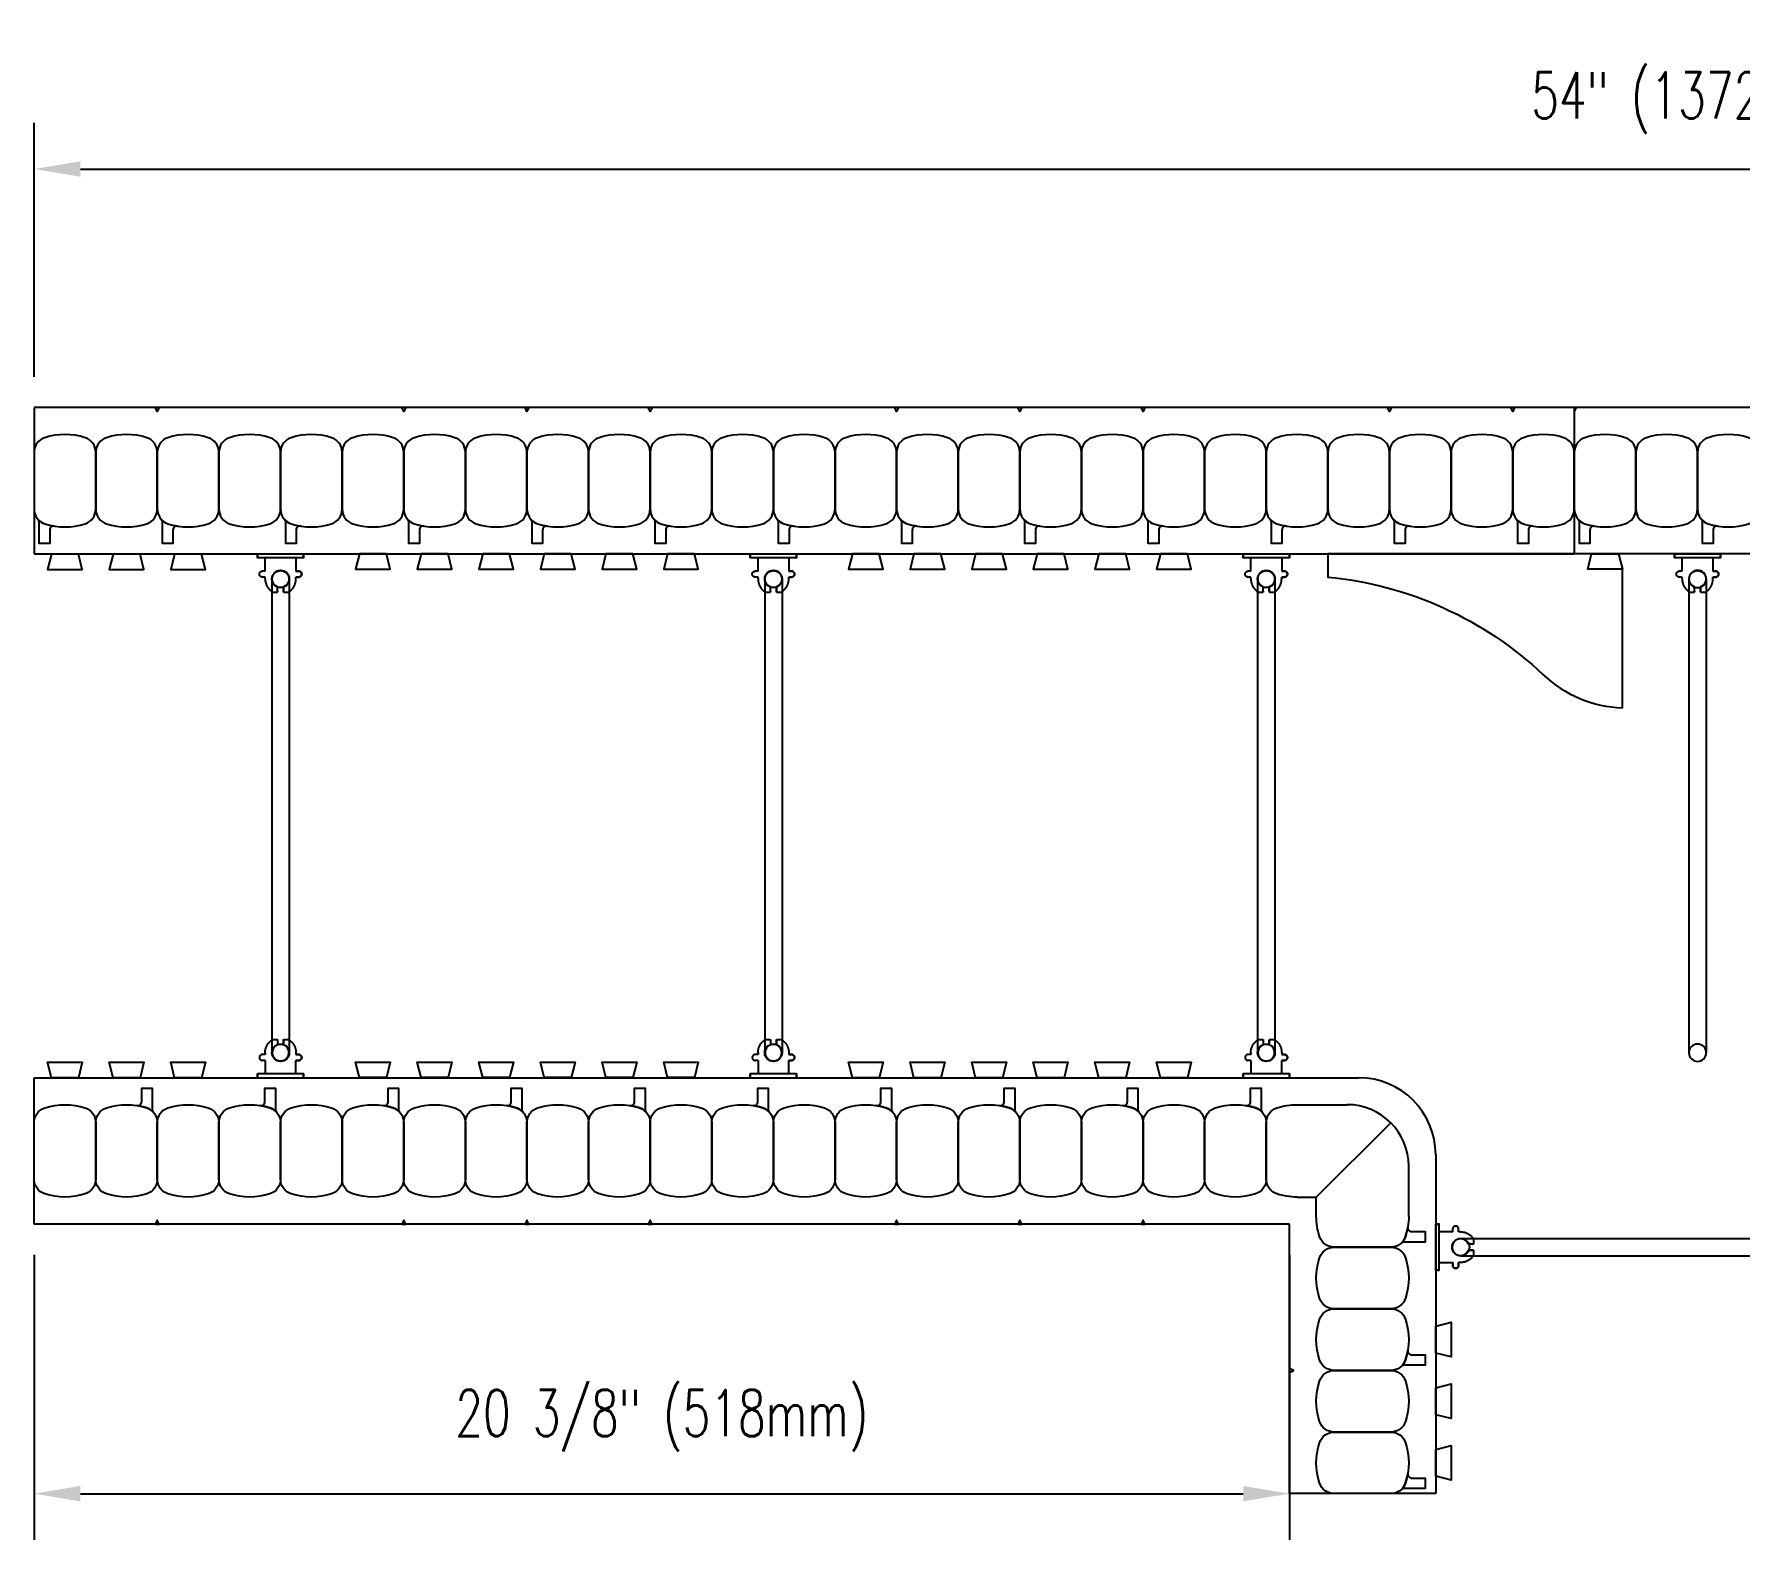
# Model space of a CAD drawing. Header units: inches. Extents: x 253.3 to 307.3, y 84 to 149.7.
# Drawn here: x 253.33 to 281.02, y 125.25 to 149.68 of the extents above; entities that cross this region are included whole.
import ezdxf

# ---------------------------------------------------------------- set-up
doc = ezdxf.new("R2010")
doc.units = ezdxf.units.IN
doc.header["$MEASUREMENT"] = 0
for name, color, linetype in [('line25', 2, 'Continuous'), ('LINE50', 5, 'Continuous'), ('LINE9', 9, 'Continuous'), ('TEXT', 4, 'Continuous')]:
    doc.layers.add(name, color=color, linetype=linetype)
doc.styles.add('DIM', font='romans.shx', dxfattribs={"width": 0.7})
doc.dimstyles.new('ext_8', dxfattribs={"dimscale": 8, "dimtxt": 0.09375, "dimasz": 0.09375, "dimexe": 0.09375, "dimexo": 0.0625, "dimgap": 0.0625, "dimtad": 1, "dimdec": 1, "dimzin": 3, "dimdsep": 46, "dimlunit": 4, "dimtxsty": 'DIM', "dimcen": 0.09, "dimdle": 0.09375, "dimclrt": 4, "dimadec": 0, "dimazin": 0, "dimtfac": 1, "dimtdec": 1, "dimtmove": 2, "dimatfit": 3, "dimfxl": 0, "dimfrac": 2, "dimtolj": 1, "dimtzin": 0, "dimarcsym": 0})

# ---------------------------------------------------------------- blocks, each defined once
blk = doc.blocks.new('*D17')
at = {"layer": 'Defpoints', "color": 0}
for p in [(253.335, 130.371), (273.71, 130.371), (273.71, 125.996)]:
    blk.add_point(p, dxfattribs=at)
at = {"layer": 'TEXT', "color": 0, "lineweight": -2}
for p, q in [((253.335, 129.871), (253.335, 125.246)), ((273.71, 129.871), (273.71, 125.246)), ((254.085, 125.996), (272.96, 125.996))]:
    blk.add_line(p, q, dxfattribs=at)
at = {"layer": 'TEXT', "color": 0}
for points in [[(254.085, 126.121), (254.085, 125.871), (253.335, 125.996)], [(272.96, 126.121), (272.96, 125.871), (273.71, 125.996)]]:
    blk.add_solid(points, dxfattribs=at)
at = {"layer": 'TEXT', "color": 4, "insert": (263.522, 127.179), "char_height": 0.75, "attachment_point": 5, "style": 'DIM'}
blk.add_mtext('\\A1;20 3/8" (518mm)', dxfattribs=at)
blk = doc.blocks.new('*D18')
at = {"layer": 'Defpoints', "color": 0}
for p in [(307.335, 147.492), (253.335, 143.621), (307.335, 143.621)]:
    blk.add_point(p, dxfattribs=at)
at = {"layer": 'TEXT', "color": 0, "lineweight": -2}
for p, q in [((253.335, 144.121), (253.335, 148.242)), ((307.335, 144.121), (307.335, 148.242)), ((254.085, 147.492), (306.585, 147.492))]:
    blk.add_line(p, q, dxfattribs=at)
at = {"layer": 'TEXT', "color": 0}
for points in [[(254.085, 147.617), (254.085, 147.367), (253.335, 147.492)], [(306.585, 147.617), (306.585, 147.367), (307.335, 147.492)]]:
    blk.add_solid(points, dxfattribs=at)
at = {"layer": 'TEXT', "color": 4, "insert": (280.335, 148.563), "char_height": 0.75, "attachment_point": 5, "style": 'DIM'}
blk.add_mtext('\\A1;54" (1372mm)', dxfattribs=at)
blk = doc.blocks.new('Connector')
blk.add_point((0.271, 0))
at = {"layer": 'LINE9'}
for p, q in [((0, 0.375), (0, -0.375)), ((0.062, -0.375), (0.062, 0.375)), ((0.281, 0.25), (0.062, 0.25))]:
    blk.add_line(p, q, dxfattribs=at)
for points, weights in [([(0.007, 0.375), (0.004, 0.375), (0, 0.375)], [1, 0.972587069138, 0.950305488115]), ([(0.327, 0.343), (0.308, 0.343), (0.281, 0.317), (0.281, 0.297)], [1, 0.85355339, 0.85355339, 1]), ([(0.328, 0.343), (0.327, 0.343), (0.327, 0.343)], [1, 0.70710678, 1]), ([(0.375, 0.297), (0.375, 0.317), (0.348, 0.343), (0.329, 0.343)], [1, 0.85355339, 0.85355339, 1]), ([(0.406, 0.25), (0.546, 0.25), (0.619, 0.131)], [0.958404415409, 0.794674173519, 0.864651571113]), ([(0.619, 0.052), (0.612, 0.049), (0.604, 0.049)], [0.83615024178, 0.892081430621, 1]), ([(0.619, -0.131), (0.546, -0.25), (0.406, -0.25)], [0.864651574428, 0.794674169686, 0.958404415195]), ([(0.604, -0.049), (0.612, -0.049), (0.619, -0.052)], [1, 0.89208144177, 0.836150253337]), ([(0, -0.375), (0.004, -0.375), (0.007, -0.375)], [0.950305488115, 0.972587069138, 1]), ([(0.281, -0.297), (0.281, -0.317), (0.308, -0.343), (0.327, -0.343)], [1, 0.85355339, 0.85355339, 1]), ([(0.327, -0.343), (0.281, -0.343), (0.281, -0.297)], [1, 0.70710678, 1]), ([(0.329, -0.343), (0.348, -0.343), (0.375, -0.317), (0.375, -0.297)], [1, 0.85355339, 0.85355339, 1]), ([(0.375, -0.297), (0.375, -0.343), (0.329, -0.343)], [1, 0.70710678, 1])]:
    blk.add_rational_spline(points, weights, degree=2, dxfattribs=at)
for points, degree in [([(0, 0.375), (0.002, 0.375), (0.005, 0.375), (0.007, 0.375)], 3), ([(0.007, 0.375), (0.021, 0.375), (0.051, 0.375), (0.062, 0.375), (0.062, 0.375)], 3), ([(0.281, 0.25), (0.281, 0.297)], 1), ([(0.327, 0.343), (0.327, 0.343), (0.328, 0.343), (0.328, 0.343)], 3), ([(0.328, 0.343), (0.329, 0.343), (0.329, 0.343), (0.329, 0.343)], 3), ([(0.375, 0.25), (0.375, 0.297)], 1), ([(0.406, 0.25), (0.375, 0.25)], 1), ([(0.406, 0.25), (0.406, 0.25)], 1), ([(0.406, 0.25), (0.406, 0.25)], 1), ([(0.406, 0.25), (0.406, 0.25)], 1), ([(0.406, 0.25), (0.406, 0.25)], 1), ([(0.406, 0.25), (0.406, 0.25)], 1), ([(0.406, 0.25), (0.406, 0.25)], 1), ([(0.406, 0.25), (0.406, 0.25)], 1), ([(0.406, 0.25), (0.406, 0.25)], 1), ([(0.406, 0.25), (0.406, 0.25)], 1), ([(0.406, 0.25), (0.406, 0.25)], 1), ([(0.406, 0.25), (0.406, 0.25)], 1), ([(0.406, 0.25), (0.406, 0.25)], 1), ([(0.406, 0.25), (0.406, 0.25)], 1), ([(0.406, 0.25), (0.406, 0.25)], 1), ([(0.406, 0.25), (0.406, 0.25)], 1), ([(0.406, 0.25), (0.406, 0.25)], 1), ([(0.406, 0.25), (0.406, 0.25)], 1), ([(0.406, 0.25), (0.406, 0.25)], 1), ([(0.406, 0.25), (0.406, 0.25)], 1), ([(0.406, 0.25), (0.406, 0.25)], 1), ([(0.406, 0.25), (0.406, 0.25)], 1), ([(0.406, 0.25), (0.406, 0.25)], 1), ([(0.406, 0.25), (0.406, 0.25)], 1), ([(0.406, 0.25), (0.406, 0.25)], 1), ([(0.604, 0.049), (0.532, 0.049)], 1), ([(0.532, 0.049), (0.532, 0.049)], 1), ([(0.532, 0.049), (0.532, 0.049)], 1), ([(0.532, 0.049), (0.532, 0.049)], 1), ([(0.532, 0.049), (0.532, 0.049)], 1), ([(0.532, 0.049), (0.532, 0.049)], 1), ([(0.532, 0.049), (0.532, 0.049)], 1), ([(0.532, 0.049), (0.532, 0.049)], 1), ([(0.532, 0.049), (0.532, 0.049)], 1), ([(0.532, 0.049), (0.532, 0.049)], 1), ([(0.532, 0.049), (0.532, 0.049)], 1), ([(0.604, 0.049), (0.609, 0.049), (0.614, 0.05), (0.619, 0.052)], 3), ([(0.604, 0.049), (0.604, 0.049)], 1), ([(0.604, 0.049), (0.604, 0.049)], 1), ([(0.604, 0.049), (0.604, 0.049)], 1), ([(0.604, 0.049), (0.604, 0.049)], 1), ([(0.619, 0.131), (0.619, 0.052)], 1), ([(0.619, 0.131), (0.619, 0.131)], 1), ([(0.619, 0.131), (0.619, 0.131)], 1), ([(0.619, 0.131), (0.619, 0.131)], 1), ([(0.619, 0.131), (0.619, 0.131)], 1), ([(0.062, -0.25), (0.281, -0.25)], 1), ([(0.281, -0.297), (0.281, -0.25)], 1), ([(0.281, -0.25), (0.281, -0.297)], 1), ([(0.375, -0.25), (0.375, -0.297)], 1), ([(0.375, -0.297), (0.375, -0.25)], 1), ([(0.406, -0.25), (0.375, -0.25)], 1), ([(0.406, -0.25), (0.406, -0.25)], 1), ([(0.406, -0.25), (0.406, -0.25)], 1), ([(0.406, -0.25), (0.406, -0.25)], 1), ([(0.406, -0.25), (0.406, -0.25)], 1), ([(0.406, -0.25), (0.406, -0.25)], 1), ([(0.406, -0.25), (0.406, -0.25)], 1), ([(0.406, -0.25), (0.406, -0.25)], 1), ([(0.406, -0.25), (0.406, -0.25)], 1), ([(0.406, -0.25), (0.406, -0.25)], 1), ([(0.406, -0.25), (0.406, -0.25)], 1), ([(0.406, -0.25), (0.406, -0.25)], 1), ([(0.532, -0.049), (0.604, -0.049)], 1), ([(0.604, -0.049), (0.58, -0.049), (0.556, -0.049), (0.532, -0.049)], 3), ([(0.532, -0.049), (0.532, -0.049)], 1), ([(0.532, -0.049), (0.532, -0.049)], 1), ([(0.532, -0.049), (0.532, -0.049)], 1), ([(0.532, -0.049), (0.532, -0.049)], 1), ([(0.619, -0.052), (0.614, -0.05), (0.609, -0.049), (0.604, -0.049)], 3), ([(0.604, -0.049), (0.604, -0.049)], 1), ([(0.604, -0.049), (0.604, -0.049)], 1), ([(0.604, -0.049), (0.604, -0.049)], 1), ([(0.604, -0.049), (0.604, -0.049)], 1), ([(0.604, -0.049), (0.604, -0.049)], 1), ([(0.604, -0.049), (0.604, -0.049)], 1), ([(0.604, -0.049), (0.604, -0.049)], 1), ([(0.604, -0.049), (0.604, -0.049)], 1), ([(0.619, -0.052), (0.619, -0.131)], 1), ([(0.619, -0.131), (0.619, -0.131)], 1), ([(0.619, -0.131), (0.619, -0.131)], 1), ([(0.619, -0.131), (0.619, -0.131)], 1), ([(0.619, -0.131), (0.619, -0.131)], 1), ([(0.007, -0.375), (0.005, -0.375), (0.002, -0.375), (0, -0.375)], 3), ([(0.062, -0.375), (0.062, -0.375), (0.051, -0.375), (0.021, -0.375), (0.007, -0.375)], 3), ([(0.328, -0.343), (0.328, -0.343), (0.327, -0.343), (0.327, -0.343)], 3), ([(0.329, -0.343), (0.329, -0.343), (0.329, -0.343), (0.328, -0.343)], 3)]:
    blk.add_open_spline(points, degree=degree, dxfattribs=at)
for points, weights, knots in [([(0.062, 0.375), (0.062, 0.375), (0.046, 0.375), (0.03, 0.375), (0.007, 0.375)], [0.868718858569, 0.861102746415, 1, 0.861102734288, 0.868718859898], [0, 0, 0, 0.5, 0.5, 1, 1, 1]), ([(0.532, 0.049), (0.472, 0.203), (0.333, 0.113), (0.157, 0), (0.333, -0.113), (0.472, -0.203), (0.532, -0.049)], [0.899508922286, 0.599718215298, 1, 0.54226024, 1, 0.599718224335, 0.899508908749], [0, 0, 0, 0.318112, 0.318112, 0.681888, 0.681888, 1, 1, 1]), ([(0.007, -0.375), (0.03, -0.375), (0.046, -0.375), (0.062, -0.375), (0.062, -0.375)], [0.868718859319, 0.861102739573, 1, 0.861102742958, 0.868718858948], [0, 0, 0, 0.5, 0.5, 1, 1, 1])]:
    blk.add_rational_spline(points, weights, degree=2, knots=knots, dxfattribs=at)
blk = doc.blocks.new('WEB_CENTRE_TOP_8')
for p, q in [((-0.141, 7.688), (-0.141, 0)), ((0.141, 7.688), (0.141, 0))]:
    blk.add_line(p, q)
for centre in [(0, 7.688), (0, 0)]:
    blk.add_circle(centre, 0.141)

msp = doc.modelspace()

# ---------------------------------------------------------------- linework, layer by layer
at = {"layer": 'line25'}
for p, q in [((253.3347, 141.2462), (278.3347, 141.2462)), ((282.3347, 141.2462), (278.3347, 141.2462)), ((279.1159, 138.7478), (279.1159, 140.9962)), ((253.3347, 132.7462), (274.8347, 132.7462)), ((276.0847, 131.4962), (276.0847, 125.9962))]:
    msp.add_line(p, q, dxfattribs=at)
for points in [[(253.6159, 141.2436), (253.5536, 140.9936), (254.1159, 140.9936), (254.0536, 141.2436)], [(254.6159, 141.2436), (254.5536, 140.9936), (255.1159, 140.9936), (255.0536, 141.2436)], [(255.6159, 141.2436), (255.5536, 140.9936), (256.1159, 140.9936), (256.0536, 141.2436)], [(258.6159, 141.2462), (258.5536, 140.9962), (259.1159, 140.9962), (259.0536, 141.2462)], [(259.6159, 141.2462), (259.5536, 140.9962), (260.1159, 140.9962), (260.0536, 141.2462)], [(260.6159, 141.2462), (260.5536, 140.9962), (261.1159, 140.9962), (261.0536, 141.2462)], [(261.6159, 141.2462), (261.5536, 140.9962), (262.1159, 140.9962), (262.0536, 141.2462)], [(262.6159, 141.2462), (262.5536, 140.9962), (263.1159, 140.9962), (263.0536, 141.2462)], [(263.6159, 141.2462), (263.5536, 140.9962), (264.1159, 140.9962), (264.0536, 141.2462)], [(266.6159, 141.2462), (266.5536, 140.9962), (267.1159, 140.9962), (267.0536, 141.2462)], [(267.6159, 141.2462), (267.5536, 140.9962), (268.1159, 140.9962), (268.0536, 141.2462)], [(268.6159, 141.2462), (268.5536, 140.9962), (269.1159, 140.9962), (269.0536, 141.2462)], [(269.6159, 141.2462), (269.5536, 140.9962), (270.1159, 140.9962), (270.0536, 141.2462)], [(270.6159, 141.2462), (270.5536, 140.9962), (271.1159, 140.9962), (271.0536, 141.2462)], [(271.6159, 141.2462), (271.5536, 140.9962), (272.1159, 140.9962), (272.0536, 141.2462)], [(279.0536, 141.2462), (279.1159, 140.9962), (278.5536, 140.9962), (278.6159, 141.2462)], [(253.6159, 132.7462), (253.5536, 132.9962), (254.1159, 132.9962), (254.0536, 132.7462)], [(254.6159, 132.7462), (254.5536, 132.9962), (255.1159, 132.9962), (255.0536, 132.7462)], [(255.6159, 132.7462), (255.5536, 132.9962), (256.1159, 132.9962), (256.0536, 132.7462)], [(258.6159, 132.7487), (258.5536, 132.9987), (259.1159, 132.9987), (259.0536, 132.7487)], [(259.6159, 132.7487), (259.5536, 132.9987), (260.1159, 132.9987), (260.0536, 132.7487)], [(260.6159, 132.7487), (260.5536, 132.9987), (261.1159, 132.9987), (261.0536, 132.7487)], [(261.6159, 132.7487), (261.5536, 132.9987), (262.1159, 132.9987), (262.0536, 132.7487)], [(262.6159, 132.7487), (262.5536, 132.9987), (263.1159, 132.9987), (263.0536, 132.7487)], [(263.6159, 132.7487), (263.5536, 132.9987), (264.1159, 132.9987), (264.0536, 132.7487)], [(266.6159, 132.7462), (266.5536, 132.9962), (267.1159, 132.9962), (267.0536, 132.7462)], [(267.6159, 132.7462), (267.5536, 132.9962), (268.1159, 132.9962), (268.0536, 132.7462)], [(268.6159, 132.7462), (268.5536, 132.9962), (269.1159, 132.9962), (269.0536, 132.7462)], [(269.6159, 132.7462), (269.5536, 132.9962), (270.1159, 132.9962), (270.0536, 132.7462)], [(270.6159, 132.7462), (270.5536, 132.9962), (271.1159, 132.9962), (271.0536, 132.7462)], [(271.6159, 132.7462), (271.5536, 132.9962), (272.1159, 132.9962), (272.0536, 132.7462)], [(276.0847, 128.715), (276.3347, 128.7774), (276.3347, 128.215), (276.0847, 128.2774)], [(276.0847, 127.715), (276.3347, 127.7774), (276.3347, 127.215), (276.0847, 127.2774)], [(276.0847, 126.715), (276.3347, 126.7774), (276.3347, 126.215), (276.0847, 126.2774)]]:
    msp.add_lwpolyline(points, close=True, dxfattribs=at)
msp.add_lwpolyline([(279.1159, 141.2462), (274.3347, 141.2462), (274.3347, 140.8712, -0.1663746), (277.8256, 139.2898, 0.1806528), (279.1159, 138.7478, 0.1806528)], format="xyb", dxfattribs=at)
msp.add_arc((274.8347, 131.4962), 1.25, 0, 90, dxfattribs=at)
at = {"layer": 'LINE50'}
for p, q in [((253.3347, 143.6212), (253.3347, 141.2462)), ((278.3347, 143.6212), (253.3347, 143.6212)), ((282.3347, 143.6212), (278.3347, 143.6212)), ((253.3347, 130.3712), (253.3347, 132.7462)), ((273.7097, 130.3712), (253.3347, 130.3712)), ((273.7097, 125.9962), (273.7097, 130.3712)), ((276.0847, 125.9962), (273.7097, 125.9962))]:
    msp.add_line(p, q, dxfattribs=at)
at = {"layer": 'LINE9'}
for p, q in [((278.3347, 143.6212), (278.3347, 141.2462)), ((273.8347, 132.3087), (274.6472, 132.3087)), ((274.1472, 130.8087), (275.3543, 132.0158)), ((275.6472, 130.4962), (275.6472, 131.3087)), ((273.8347, 130.8087), (274.1472, 130.8087)), ((274.1472, 130.4962), (274.1472, 130.8087))]:
    msp.add_line(p, q, dxfattribs=at)
for points in [[(255.366, 143.6212), (255.3347, 143.5567), (255.3035, 143.6212)], [(259.366, 143.6212), (259.3347, 143.5567), (259.3035, 143.6212)], [(259.366, 143.6212), (259.3347, 143.5567), (259.3035, 143.6212)], [(261.366, 143.6212), (261.3347, 143.5567), (261.3035, 143.6212)], [(263.366, 143.6212), (263.3347, 143.5567), (263.3035, 143.6212)], [(267.366, 143.6212), (267.3347, 143.5567), (267.3035, 143.6212)], [(267.366, 143.6212), (267.3347, 143.5567), (267.3035, 143.6212)], [(269.366, 143.6212), (269.3347, 143.5567), (269.3035, 143.6212)], [(271.366, 143.6212), (271.3347, 143.5567), (271.3035, 143.6212)], [(275.366, 143.6212), (275.3347, 143.5567), (275.3035, 143.6212)], [(277.366, 143.6212), (277.3347, 143.5567), (277.3035, 143.6212)], [(255.366, 130.3712), (255.3347, 130.4357), (255.3035, 130.3712)], [(259.366, 130.3712), (259.3347, 130.4357), (259.3035, 130.3712)], [(259.366, 130.3712), (259.3347, 130.4357), (259.3035, 130.3712)], [(261.366, 130.3712), (261.3347, 130.4357), (261.3035, 130.3712)], [(263.366, 130.3712), (263.3347, 130.4357), (263.3035, 130.3712)], [(267.366, 130.3712), (267.3347, 130.4357), (267.3035, 130.3712)], [(267.366, 130.3712), (267.3347, 130.4357), (267.3035, 130.3712)], [(269.366, 130.3712), (269.3347, 130.4357), (269.3035, 130.3712)], [(271.366, 130.3712), (271.3347, 130.4357), (271.3035, 130.3712)], [(273.7097, 127.9649), (273.7742, 127.9962), (273.7097, 128.0274)]]:
    msp.add_lwpolyline(points, close=True, dxfattribs=at)
msp.add_lwpolyline([(278.3347, 143.6212), (278.366, 143.6212), (278.3347, 143.5567)], dxfattribs=at)
for points in [[(253.5078, 141.7352, 0.1576708), (254.1617, 141.7352, 0.3253046), (254.3347, 141.9731), (254.3347, 142.8943, 0.3253046), (254.1617, 143.1321, 0.1576708), (253.5078, 143.1321, 0.3253046), (253.3347, 142.8943), (253.3347, 141.9731, 0.3253046)], [(254.5078, 141.7352, 0.1576708), (255.1617, 141.7352, 0.3253046), (255.3347, 141.9731), (255.3347, 142.8943, 0.3253046), (255.1617, 143.1321, 0.1576708), (254.5078, 143.1321, 0.3253046), (254.3347, 142.8943), (254.3347, 141.9731, 0.3253046)], [(255.5078, 141.7352, 0.1576708), (256.1617, 141.7352, 0.3253046), (256.3347, 141.9731), (256.3347, 142.8943, 0.3253046), (256.1617, 143.1321, 0.1576708), (255.5078, 143.1321, 0.3253046), (255.3347, 142.8943), (255.3347, 141.9731, 0.3253046)], [(256.5078, 141.7352, 0.1576708), (257.1617, 141.7352, 0.3253046), (257.3347, 141.9731), (257.3347, 142.8943, 0.3253046), (257.1617, 143.1321, 0.1576708), (256.5078, 143.1321, 0.3253046), (256.3347, 142.8943), (256.3347, 141.9731, 0.3253046)], [(257.5078, 141.7352, 0.1576708), (258.1617, 141.7352, 0.3253046), (258.3347, 141.9731), (258.3347, 142.8943, 0.3253046), (258.1617, 143.1321, 0.1576708), (257.5078, 143.1321, 0.3253046), (257.3347, 142.8943), (257.3347, 141.9731, 0.3253046)], [(258.5078, 141.7352, 0.1576708), (259.1617, 141.7352, 0.3253046), (259.3347, 141.9731), (259.3347, 142.8943, 0.3253046), (259.1617, 143.1321, 0.1576708), (258.5078, 143.1321, 0.3253046), (258.3347, 142.8943), (258.3347, 141.9731, 0.3253046)], [(259.5078, 141.7352, 0.1576708), (260.1617, 141.7352, 0.3253046), (260.3347, 141.9731), (260.3347, 142.8943, 0.3253046), (260.1617, 143.1321, 0.1576708), (259.5078, 143.1321, 0.3253046), (259.3347, 142.8943), (259.3347, 141.9731, 0.3253046)], [(260.5078, 141.7352, 0.1576708), (261.1617, 141.7352, 0.3253046), (261.3347, 141.9731), (261.3347, 142.8943, 0.3253046), (261.1617, 143.1321, 0.1576708), (260.5078, 143.1321, 0.3253046), (260.3347, 142.8943), (260.3347, 141.9731, 0.3253046)], [(261.5078, 141.7352, 0.1576708), (262.1617, 141.7352, 0.3253046), (262.3347, 141.9731), (262.3347, 142.8943, 0.3253046), (262.1617, 143.1321, 0.1576708), (261.5078, 143.1321, 0.3253046), (261.3347, 142.8943), (261.3347, 141.9731, 0.3253046)], [(262.5078, 141.7352, 0.1576708), (263.1617, 141.7352, 0.3253046), (263.3347, 141.9731), (263.3347, 142.8943, 0.3253046), (263.1617, 143.1321, 0.1576708), (262.5078, 143.1321, 0.3253046), (262.3347, 142.8943), (262.3347, 141.9731, 0.3253046)], [(263.5078, 141.7352, 0.1576708), (264.1617, 141.7352, 0.3253046), (264.3347, 141.9731), (264.3347, 142.8943, 0.3253046), (264.1617, 143.1321, 0.1576708), (263.5078, 143.1321, 0.3253046), (263.3347, 142.8943), (263.3347, 141.9731, 0.3253046)], [(264.5078, 141.7352, 0.1576708), (265.1617, 141.7352, 0.3253046), (265.3347, 141.9731), (265.3347, 142.8943, 0.3253046), (265.1617, 143.1321, 0.1576708), (264.5078, 143.1321, 0.3253046), (264.3347, 142.8943), (264.3347, 141.9731, 0.3253046)], [(265.5078, 141.7352, 0.1576708), (266.1617, 141.7352, 0.3253046), (266.3347, 141.9731), (266.3347, 142.8943, 0.3253046), (266.1617, 143.1321, 0.1576708), (265.5078, 143.1321, 0.3253046), (265.3347, 142.8943), (265.3347, 141.9731, 0.3253046)], [(266.5078, 141.7352, 0.1576708), (267.1617, 141.7352, 0.3253046), (267.3347, 141.9731), (267.3347, 142.8943, 0.3253046), (267.1617, 143.1321, 0.1576708), (266.5078, 143.1321, 0.3253046), (266.3347, 142.8943), (266.3347, 141.9731, 0.3253046)], [(267.5078, 141.7352, 0.1576708), (268.1617, 141.7352, 0.3253046), (268.3347, 141.9731), (268.3347, 142.8943, 0.3253046), (268.1617, 143.1321, 0.1576708), (267.5078, 143.1321, 0.3253046), (267.3347, 142.8943), (267.3347, 141.9731, 0.3253046)], [(268.5078, 141.7352, 0.1576708), (269.1617, 141.7352, 0.3253046), (269.3347, 141.9731), (269.3347, 142.8943, 0.3253046), (269.1617, 143.1321, 0.1576708), (268.5078, 143.1321, 0.3253046), (268.3347, 142.8943), (268.3347, 141.9731, 0.3253046)], [(269.5078, 141.7352, 0.1576708), (270.1617, 141.7352, 0.3253046), (270.3347, 141.9731), (270.3347, 142.8943, 0.3253046), (270.1617, 143.1321, 0.1576708), (269.5078, 143.1321, 0.3253046), (269.3347, 142.8943), (269.3347, 141.9731, 0.3253046)], [(270.5078, 141.7352, 0.1576708), (271.1617, 141.7352, 0.3253046), (271.3347, 141.9731), (271.3347, 142.8943, 0.3253046), (271.1617, 143.1321, 0.1576708), (270.5078, 143.1321, 0.3253046), (270.3347, 142.8943), (270.3347, 141.9731, 0.3253046)], [(271.5078, 141.7352, 0.1576708), (272.1617, 141.7352, 0.3253046), (272.3347, 141.9731), (272.3347, 142.8943, 0.3253046), (272.1617, 143.1321, 0.1576708), (271.5078, 143.1321, 0.3253046), (271.3347, 142.8943), (271.3347, 141.9731, 0.3253046)], [(272.5078, 141.7352, 0.1576708), (273.1617, 141.7352, 0.3253046), (273.3347, 141.9731), (273.3347, 142.8943, 0.3253046), (273.1617, 143.1321, 0.1576708), (272.5078, 143.1321, 0.3253046), (272.3347, 142.8943), (272.3347, 141.9731, 0.3253046)], [(273.5078, 141.7352, 0.1576708), (274.1617, 141.7352, 0.3253046), (274.3347, 141.9731), (274.3347, 142.8943, 0.3253046), (274.1617, 143.1321, 0.1576708), (273.5078, 143.1321, 0.3253046), (273.3347, 142.8943), (273.3347, 141.9731, 0.3253046)], [(274.5078, 141.7352, 0.1576708), (275.1617, 141.7352, 0.3253046), (275.3347, 141.9731), (275.3347, 142.8943, 0.3253046), (275.1617, 143.1321, 0.1576708), (274.5078, 143.1321, 0.3253046), (274.3347, 142.8943), (274.3347, 141.9731, 0.3253046)], [(275.5078, 141.7352, 0.1576708), (276.1617, 141.7352, 0.3253046), (276.3347, 141.9731), (276.3347, 142.8943, 0.3253046), (276.1617, 143.1321, 0.1576708), (275.5078, 143.1321, 0.3253046), (275.3347, 142.8943), (275.3347, 141.9731, 0.3253046)], [(276.5078, 141.7352, 0.1576708), (277.1617, 141.7352, 0.3253046), (277.3347, 141.9731), (277.3347, 142.8943, 0.3253046), (277.1617, 143.1321, 0.1576708), (276.5078, 143.1321, 0.3253046), (276.3347, 142.8943), (276.3347, 141.9731, 0.3253046)], [(277.5078, 141.7352, 0.1576708), (278.1617, 141.7352, 0.3253046), (278.3347, 141.9731), (278.3347, 142.8943, 0.3253046), (278.1617, 143.1321, 0.1576708), (277.5078, 143.1321, 0.3253046), (277.3347, 142.8943), (277.3347, 141.9731, 0.3253046)], [(278.5078, 141.7352, 0.1576708), (279.1617, 141.7352, 0.3253046), (279.3347, 141.9731), (279.3347, 142.8943, 0.3253046), (279.1617, 143.1321, 0.1576708), (278.5078, 143.1321, 0.3253046), (278.3347, 142.8943), (278.3347, 141.9731, 0.3253046)], [(279.5078, 141.7352, 0.1576708), (280.1617, 141.7352, 0.3253046), (280.3347, 141.9731), (280.3347, 142.8943, 0.3253046), (280.1617, 143.1321, 0.1576708), (279.5078, 143.1321, 0.3253046), (279.3347, 142.8943), (279.3347, 141.9731, 0.3253046)], [(280.5078, 141.7352, 0.1576708), (281.1617, 141.7352, 0.3253046), (281.3347, 141.9731), (281.3347, 142.8943, 0.3253046), (281.1617, 143.1321, 0.1576708), (280.5078, 143.1321, 0.3253046), (280.3347, 142.8943), (280.3347, 141.9731, 0.3253046)], [(253.5078, 141.7352, 0.0372667), (253.6615, 141.6979, 0.4630356), (253.5888, 141.6362), (253.5888, 141.4146), (253.418, 141.4146), (253.418, 141.7607, 0.1890024), (253.4013, 141.8032, 0.1284074)], [(255.5078, 141.7352, 0.0372667), (255.6615, 141.6979, 0.4630356), (255.5888, 141.6362), (255.5888, 141.4146), (255.418, 141.4146), (255.418, 141.7607, 0.1890024), (255.4013, 141.8032, 0.1284074)], [(257.5078, 141.7352, 0.0372667), (257.6615, 141.6979, 0.4630356), (257.5888, 141.6362), (257.5888, 141.4146), (257.418, 141.4146), (257.418, 141.7607, 0.1890024), (257.4013, 141.8032, 0.1284074)], [(259.5078, 141.7352, 0.0372667), (259.6615, 141.6979, 0.4630356), (259.5888, 141.6362), (259.5888, 141.4146), (259.418, 141.4146), (259.418, 141.7607, 0.1890024), (259.4013, 141.8032, 0.1284074)], [(261.5078, 141.7352, 0.0372667), (261.6615, 141.6979, 0.4630356), (261.5888, 141.6362), (261.5888, 141.4146), (261.418, 141.4146), (261.418, 141.7607, 0.1890024), (261.4013, 141.8032, 0.1284074)], [(263.5078, 141.7352, 0.0372667), (263.6615, 141.6979, 0.4630356), (263.5888, 141.6362), (263.5888, 141.4146), (263.418, 141.4146), (263.418, 141.7607, 0.1890024), (263.4013, 141.8032, 0.1284074)], [(265.5078, 141.7352, 0.0372667), (265.6615, 141.6979, 0.4630356), (265.5888, 141.6362), (265.5888, 141.4146), (265.418, 141.4146), (265.418, 141.7607, 0.1890024), (265.4013, 141.8032, 0.1284074)], [(267.5078, 141.7352, 0.0372667), (267.6615, 141.6979, 0.4630356), (267.5888, 141.6362), (267.5888, 141.4146), (267.418, 141.4146), (267.418, 141.7607, 0.1890024), (267.4013, 141.8032, 0.1284074)], [(269.5078, 141.7352, 0.0372667), (269.6615, 141.6979, 0.4630356), (269.5888, 141.6362), (269.5888, 141.4146), (269.418, 141.4146), (269.418, 141.7607, 0.1890024), (269.4013, 141.8032, 0.1284074)], [(271.5078, 141.7352, 0.0372667), (271.6615, 141.6979, 0.4630356), (271.5888, 141.6362), (271.5888, 141.4146), (271.418, 141.4146), (271.418, 141.7607, 0.1890024), (271.4013, 141.8032, 0.1284074)], [(273.5078, 141.7352, 0.0372667), (273.6615, 141.6979, 0.4630356), (273.5888, 141.6362), (273.5888, 141.4146), (273.418, 141.4146), (273.418, 141.7607, 0.1890024), (273.4013, 141.8032, 0.1284074)], [(275.5078, 141.7352, 0.0372667), (275.6615, 141.6979, 0.4630356), (275.5888, 141.6362), (275.5888, 141.4146), (275.418, 141.4146), (275.418, 141.7607, 0.1890024), (275.4013, 141.8032, 0.1284074)], [(277.5078, 141.7352, 0.0372667), (277.6615, 141.6979, 0.4630356), (277.5888, 141.6362), (277.5888, 141.4146), (277.418, 141.4146), (277.418, 141.7607, 0.1890024), (277.4013, 141.8032, 0.1284074)], [(278.5078, 141.7352, 0.0372667), (278.6615, 141.6979, 0.4630356), (278.5888, 141.6362), (278.5888, 141.4146), (278.418, 141.4146), (278.418, 141.7607, 0.1890024), (278.4013, 141.8032, 0.1284074)], [(280.5078, 141.7352, 0.0372667), (280.6615, 141.6979, 0.4630356), (280.5888, 141.6362), (280.5888, 141.4146), (280.418, 141.4146), (280.418, 141.7607, 0.1890024), (280.4013, 141.8032, 0.1284074)], [(255.1617, 132.2571, 0.0372667), (255.008, 132.2945, 0.4630356), (255.0807, 132.3561), (255.0807, 132.5777), (255.2515, 132.5777), (255.2515, 132.2316, 0.1890024), (255.2681, 132.1892, 0.1284074)], [(257.1617, 132.2571, 0.0372667), (257.008, 132.2945, 0.4630356), (257.0807, 132.3561), (257.0807, 132.5777), (257.2515, 132.5777), (257.2515, 132.2316, 0.1890024), (257.2681, 132.1892, 0.1284074)], [(259.1617, 132.2571, 0.0372667), (259.008, 132.2945, 0.4630356), (259.0807, 132.3561), (259.0807, 132.5777), (259.2515, 132.5777), (259.2515, 132.2316, 0.1890024), (259.2681, 132.1892, 0.1284074)], [(261.1617, 132.2571, 0.0372667), (261.008, 132.2945, 0.4630356), (261.0807, 132.3561), (261.0807, 132.5777), (261.2515, 132.5777), (261.2515, 132.2316, 0.1890024), (261.2681, 132.1892, 0.1284074)], [(263.1617, 132.2571, 0.0372667), (263.008, 132.2945, 0.4630356), (263.0807, 132.3561), (263.0807, 132.5777), (263.2515, 132.5777), (263.2515, 132.2316, 0.1890024), (263.2681, 132.1892, 0.1284074)], [(265.1617, 132.2571, 0.0372667), (265.008, 132.2945, 0.4630356), (265.0807, 132.3561), (265.0807, 132.5777), (265.2515, 132.5777), (265.2515, 132.2316, 0.1890024), (265.2681, 132.1892, 0.1284074)], [(267.1617, 132.2571, 0.0372667), (267.008, 132.2945, 0.4630356), (267.0807, 132.3561), (267.0807, 132.5777), (267.2515, 132.5777), (267.2515, 132.2316, 0.1890024), (267.2681, 132.1892, 0.1284074)], [(269.1617, 132.2571, 0.0372667), (269.008, 132.2945, 0.4630356), (269.0807, 132.3561), (269.0807, 132.5777), (269.2515, 132.5777), (269.2515, 132.2316, 0.1890024), (269.2681, 132.1892, 0.1284074)], [(271.1617, 132.2571, 0.0372667), (271.008, 132.2945, 0.4630356), (271.0807, 132.3561), (271.0807, 132.5777), (271.2515, 132.5777), (271.2515, 132.2316, 0.1890024), (271.2681, 132.1892, 0.1284074)], [(273.1617, 132.2571, 0.0372667), (273.008, 132.2945, 0.4630356), (273.0807, 132.3561), (273.0807, 132.5777), (273.2515, 132.5777), (273.2515, 132.2316, 0.1890024), (273.2681, 132.1892, 0.1284074)], [(253.5078, 132.2571, -0.1576708), (254.1617, 132.2571, -0.3253046), (254.3347, 132.0193), (254.3347, 131.0981, -0.3253046), (254.1617, 130.8602, -0.1576708), (253.5078, 130.8602, -0.3253046), (253.3347, 131.0981), (253.3347, 132.0193, -0.3253046)], [(254.5078, 132.2571, -0.1576708), (255.1617, 132.2571, -0.3253046), (255.3347, 132.0193), (255.3347, 131.0981, -0.3253046), (255.1617, 130.8602, -0.1576708), (254.5078, 130.8602, -0.3253046), (254.3347, 131.0981), (254.3347, 132.0193, -0.3253046)], [(255.5078, 132.2571, -0.1576708), (256.1617, 132.2571, -0.3253046), (256.3347, 132.0193), (256.3347, 131.0981, -0.3253046), (256.1617, 130.8602, -0.1576708), (255.5078, 130.8602, -0.3253046), (255.3347, 131.0981), (255.3347, 132.0193, -0.3253046)], [(256.5078, 132.2571, -0.1576708), (257.1617, 132.2571, -0.3253046), (257.3347, 132.0193), (257.3347, 131.0981, -0.3253046), (257.1617, 130.8602, -0.1576708), (256.5078, 130.8602, -0.3253046), (256.3347, 131.0981), (256.3347, 132.0193, -0.3253046)], [(257.5078, 132.2571, -0.1576708), (258.1617, 132.2571, -0.3253046), (258.3347, 132.0193), (258.3347, 131.0981, -0.3253046), (258.1617, 130.8602, -0.1576708), (257.5078, 130.8602, -0.3253046), (257.3347, 131.0981), (257.3347, 132.0193, -0.3253046)], [(258.5078, 132.2571, -0.1576708), (259.1617, 132.2571, -0.3253046), (259.3347, 132.0193), (259.3347, 131.0981, -0.3253046), (259.1617, 130.8602, -0.1576708), (258.5078, 130.8602, -0.3253046), (258.3347, 131.0981), (258.3347, 132.0193, -0.3253046)], [(259.5078, 132.2571, -0.1576708), (260.1617, 132.2571, -0.3253046), (260.3347, 132.0193), (260.3347, 131.0981, -0.3253046), (260.1617, 130.8602, -0.1576708), (259.5078, 130.8602, -0.3253046), (259.3347, 131.0981), (259.3347, 132.0193, -0.3253046)], [(260.5078, 132.2571, -0.1576708), (261.1617, 132.2571, -0.3253046), (261.3347, 132.0193), (261.3347, 131.0981, -0.3253046), (261.1617, 130.8602, -0.1576708), (260.5078, 130.8602, -0.3253046), (260.3347, 131.0981), (260.3347, 132.0193, -0.3253046)], [(261.5078, 132.2571, -0.1576708), (262.1617, 132.2571, -0.3253046), (262.3347, 132.0193), (262.3347, 131.0981, -0.3253046), (262.1617, 130.8602, -0.1576708), (261.5078, 130.8602, -0.3253046), (261.3347, 131.0981), (261.3347, 132.0193, -0.3253046)], [(262.5078, 132.2571, -0.1576708), (263.1617, 132.2571, -0.3253046), (263.3347, 132.0193), (263.3347, 131.0981, -0.3253046), (263.1617, 130.8602, -0.1576708), (262.5078, 130.8602, -0.3253046), (262.3347, 131.0981), (262.3347, 132.0193, -0.3253046)], [(263.5078, 132.2571, -0.1576708), (264.1617, 132.2571, -0.3253046), (264.3347, 132.0193), (264.3347, 131.0981, -0.3253046), (264.1617, 130.8602, -0.1576708), (263.5078, 130.8602, -0.3253046), (263.3347, 131.0981), (263.3347, 132.0193, -0.3253046)], [(264.5078, 132.2571, -0.1576708), (265.1617, 132.2571, -0.3253046), (265.3347, 132.0193), (265.3347, 131.0981, -0.3253046), (265.1617, 130.8602, -0.1576708), (264.5078, 130.8602, -0.3253046), (264.3347, 131.0981), (264.3347, 132.0193, -0.3253046)], [(265.5078, 132.2571, -0.1576708), (266.1617, 132.2571, -0.3253046), (266.3347, 132.0193), (266.3347, 131.0981, -0.3253046), (266.1617, 130.8602, -0.1576708), (265.5078, 130.8602, -0.3253046), (265.3347, 131.0981), (265.3347, 132.0193, -0.3253046)], [(266.5078, 132.2571, -0.1576708), (267.1617, 132.2571, -0.3253046), (267.3347, 132.0193), (267.3347, 131.0981, -0.3253046), (267.1617, 130.8602, -0.1576708), (266.5078, 130.8602, -0.3253046), (266.3347, 131.0981), (266.3347, 132.0193, -0.3253046)], [(267.5078, 132.2571, -0.1576708), (268.1617, 132.2571, -0.3253046), (268.3347, 132.0193), (268.3347, 131.0981, -0.3253046), (268.1617, 130.8602, -0.1576708), (267.5078, 130.8602, -0.3253046), (267.3347, 131.0981), (267.3347, 132.0193, -0.3253046)], [(268.5078, 132.2571, -0.1576708), (269.1617, 132.2571, -0.3253046), (269.3347, 132.0193), (269.3347, 131.0981, -0.3253046), (269.1617, 130.8602, -0.1576708), (268.5078, 130.8602, -0.3253046), (268.3347, 131.0981), (268.3347, 132.0193, -0.3253046)], [(269.5078, 132.2571, -0.1576708), (270.1617, 132.2571, -0.3253046), (270.3347, 132.0193), (270.3347, 131.0981, -0.3253046), (270.1617, 130.8602, -0.1576708), (269.5078, 130.8602, -0.3253046), (269.3347, 131.0981), (269.3347, 132.0193, -0.3253046)], [(270.5078, 132.2571, -0.1576708), (271.1617, 132.2571, -0.3253046), (271.3347, 132.0193), (271.3347, 131.0981, -0.3253046), (271.1617, 130.8602, -0.1576708), (270.5078, 130.8602, -0.3253046), (270.3347, 131.0981), (270.3347, 132.0193, -0.3253046)], [(271.5078, 132.2571, -0.1576708), (272.1617, 132.2571, -0.3253046), (272.3347, 132.0193), (272.3347, 131.0981, -0.3253046), (272.1617, 130.8602, -0.1576708), (271.5078, 130.8602, -0.3253046), (271.3347, 131.0981), (271.3347, 132.0193, -0.3253046)], [(272.5078, 132.2571, -0.1576708), (273.1617, 132.2571, -0.3253046), (273.3347, 132.0193), (273.3347, 131.0981, -0.3253046), (273.1617, 130.8602, -0.1576708), (272.5078, 130.8602, -0.3253046), (272.3347, 131.0981), (272.3347, 132.0193, -0.3253046)], [(275.5957, 130.1693, 0.0372667), (275.633, 130.323, 0.4630356), (275.6947, 130.2503), (275.9163, 130.2503), (275.9163, 130.0794), (275.5702, 130.0794, 0.1890024), (275.5277, 130.0628, 0.1284074)], [(275.5957, 129.8231, -0.1576708), (275.5957, 129.1693, -0.3253046), (275.3578, 128.9962), (274.4367, 128.9962, -0.3253046), (274.1988, 129.1693, -0.1576708), (274.1988, 129.8231, -0.3253046), (274.4367, 129.9962), (275.3578, 129.9962, -0.3253046)], [(275.5957, 128.8231, -0.1576708), (275.5957, 128.1693, -0.3253046), (275.3578, 127.9962), (274.4367, 127.9962, -0.3253046), (274.1988, 128.1693, -0.1576708), (274.1988, 128.8231, -0.3253046), (274.4367, 128.9962), (275.3578, 128.9962, -0.3253046)], [(275.5957, 128.1693, 0.0372667), (275.633, 128.323, 0.4630356), (275.6947, 128.2503), (275.9163, 128.2503), (275.9163, 128.0794), (275.5702, 128.0794, 0.1890024), (275.5277, 128.0628, 0.1284074)], [(275.5957, 127.8231, -0.1576708), (275.5957, 127.1693, -0.3253046), (275.3578, 126.9962), (274.4367, 126.9962, -0.3253046), (274.1988, 127.1693, -0.1576708), (274.1988, 127.8231, -0.3253046), (274.4367, 127.9962), (275.3578, 127.9962, -0.3253046)], [(275.5957, 126.8231, -0.1576708), (275.5957, 126.1693, -0.3253046), (275.3578, 125.9962), (274.4367, 125.9962, -0.3253046), (274.1988, 126.1693, -0.1576708), (274.1988, 126.8231, -0.3253046), (274.4367, 126.9962), (275.3578, 126.9962, -0.3253046)], [(275.5957, 126.1693, 0.0372667), (275.633, 126.323, 0.4630356), (275.6947, 126.2503), (275.9163, 126.2503), (275.9163, 126.0794), (275.5702, 126.0794, 0.1890024), (275.5277, 126.0628, 0.1284074)]]:
    msp.add_lwpolyline(points, format="xyb", close=True, dxfattribs=at)
for points in [[(273.8347, 130.8087, -0.0783514), (273.5078, 130.8602, -0.3253046), (273.3347, 131.0981), (273.3347, 132.0193, -0.3253046), (273.5078, 132.2571, -0.1576708)], [(273.5078, 132.2571, -0.0783514), (273.8347, 132.3087, -0.3253046)], [(275.6472, 130.4962, -0.0783514), (275.5957, 130.1693, -0.3253046), (275.3578, 129.9962), (274.4367, 129.9962, -0.3253046), (274.1988, 130.1693, -0.0783514), (274.1472, 130.4962, -0.3253046)]]:
    msp.add_lwpolyline(points, format="xyb", dxfattribs=at)
msp.add_arc((274.6472, 131.3087), 1, 0, 90, dxfattribs=at)

# ---------------------------------------------------------------- block references
for p in [(257.3347, 133.1522), (265.3347, 133.1522), (273.3347, 133.1522)]:
    msp.add_blockref('WEB_CENTRE_TOP_8', p, dxfattribs=at)
at = {"layer": 'LINE9', "xscale": -1}
msp.add_blockref('WEB_CENTRE_TOP_8', (280.3347, 133.1522), dxfattribs=at)
at = {"layer": 'LINE9', "rotation": 90}
msp.add_blockref('WEB_CENTRE_TOP_8', (284.1787, 129.9962), dxfattribs=at)
at = {"layer": 'TEXT', "xscale": -1, "rotation": 90}
for p in [(257.3347, 141.2461), (265.3347, 141.2461), (273.3347, 141.2461), (280.3347, 141.2461)]:
    msp.add_blockref('Connector', p, dxfattribs=at)
at = {"layer": 'TEXT', "rotation": 90}
for p in [(257.3347, 132.7462), (265.3347, 132.7462), (273.3347, 132.7462)]:
    msp.add_blockref('Connector', p, dxfattribs=at)
at = {"layer": 'TEXT'}
msp.add_blockref('Connector', (276.081, 129.9962), dxfattribs=at)

# ---------------------------------------------------------------- dimensions: what is measured, and where the dimension line sits
dim = msp.add_linear_dim(base=(307.3347, 147.4915), p1=(253.3347, 143.6212), p2=(307.3347, 143.6212), text='54" (1372mm)', dimstyle='ext_8', override={"dimdec": 3}, dxfattribs=at)
dim.commit()
dim.dimension.update_dxf_attribs({"geometry": '*D18', "text_midpoint": (280.3347, 148.5629)})
dim = msp.add_linear_dim(base=(273.7097, 125.9962), p1=(253.3347, 130.3712), p2=(273.7097, 130.3712), text='20 3/8" (518mm)', dimstyle='ext_8', override={"dimdec": 3}, dxfattribs=at)
dim.commit()
dim.dimension.update_dxf_attribs({"geometry": '*D17', "text_midpoint": (263.5222, 127.1785), "dimtype": 160})

doc.saveas('drawing.dxf')
